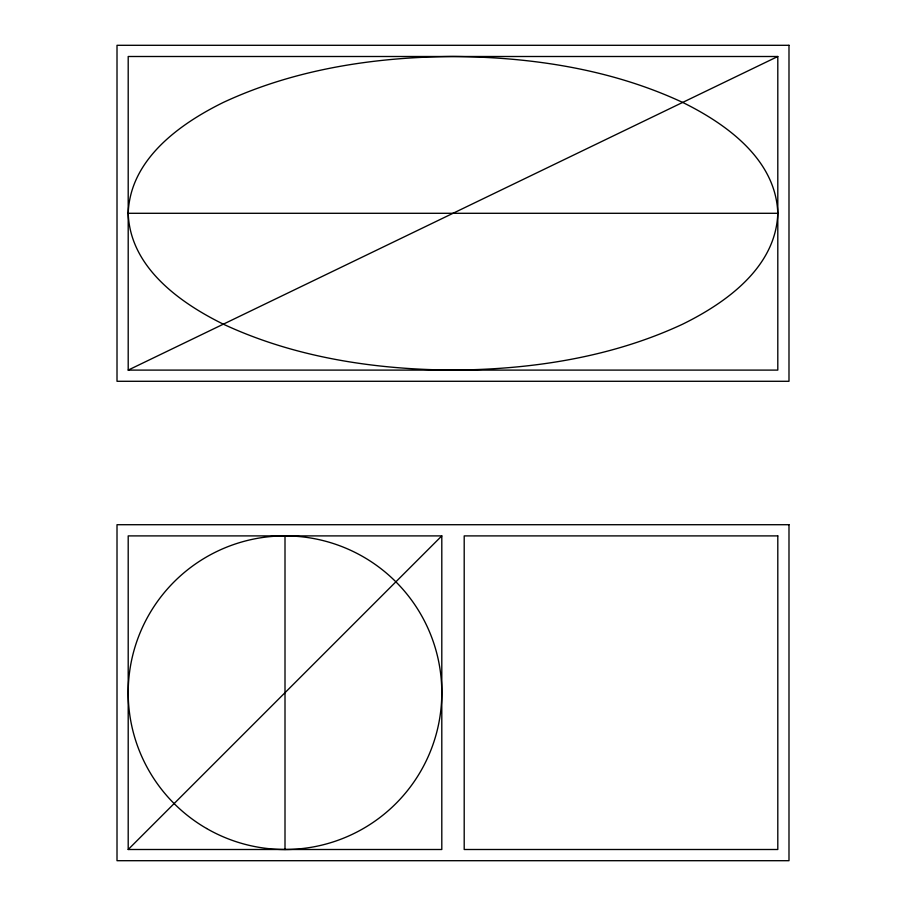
<?xml version="1.0" encoding="UTF-8"?>
<svg xmlns="http://www.w3.org/2000/svg" width="906" height="906" viewBox="0 0 906 906"><rect width="100%" height="100%" fill="white"/><g stroke="black" fill="none" stroke-linecap="round" stroke-linejoin="round"><path stroke-width="1.36" d="M128.199 213.295C130.034 159.569 179.411 124.031 223.34 102.423C294.869 69.06 374.586 57.067 453 56.5C531.414 57.067 611.131 69.06 682.66 102.423C726.589 124.031 775.966 159.569 777.801 213.295C775.966 267.032 726.589 302.559 682.66 324.167C611.131 357.542 531.414 369.535 453 370.101C374.586 369.535 294.869 357.542 223.34 324.167C179.411 302.559 130.034 267.032 128.199 213.295L777.801 213.295M128.199 849.5L441.8 535.899L128.199 535.899L128.199 849.5L441.8 849.5L441.8 535.899M128.199 370.101L777.801 56.5L777.801 370.101L128.199 370.101L128.199 56.5L777.801 56.5M285.005 535.899L285.005 849.5M788.99 45.3L117.01 45.3L117.01 381.29L788.99 381.29L788.99 45.3M788.99 524.71L117.01 524.71L117.01 860.7L788.99 860.7L788.99 524.71M777.801 535.899L464.2 535.899L464.2 849.5L777.801 849.5L777.801 535.899M206.602 828.492A156.795 156.795 0 0 0 441.8 692.705A156.795 156.795 0 0 0 206.602 556.907A156.795 156.795 0 0 0 206.602 828.492"/></g></svg>
